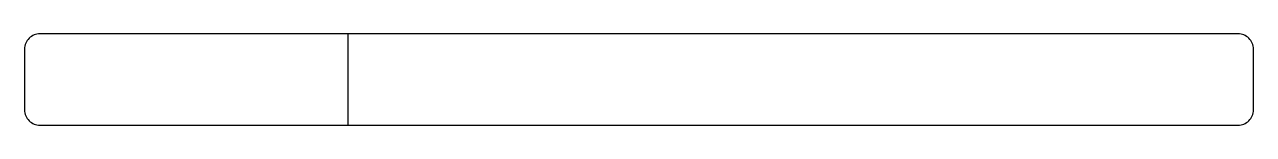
# Model space of a CAD drawing. Extents: x -101 to 300, y 0 to 30.
import ezdxf

# ---------------------------------------------------------------- set-up
doc = ezdxf.new("R2010")
doc.units = 0

msp = doc.modelspace()

# ---------------------------------------------------------------- linework, layer by layer
at = {"layer": '1'}
msp.add_lwpolyline([(300, 25, 0.414214), (295, 30), (-96.32, 30, 0.414214), (-101.32, 25), (-101.32, 5, 0.414214), (-96.32, 0), (295, 0, 0.414214), (300, 5)], format="xyb", close=True, dxfattribs=at)
at = {"layer": '2'}
msp.add_line((4.34, 0), (4.34, 30), dxfattribs=at)

doc.saveas('drawing.dxf')
